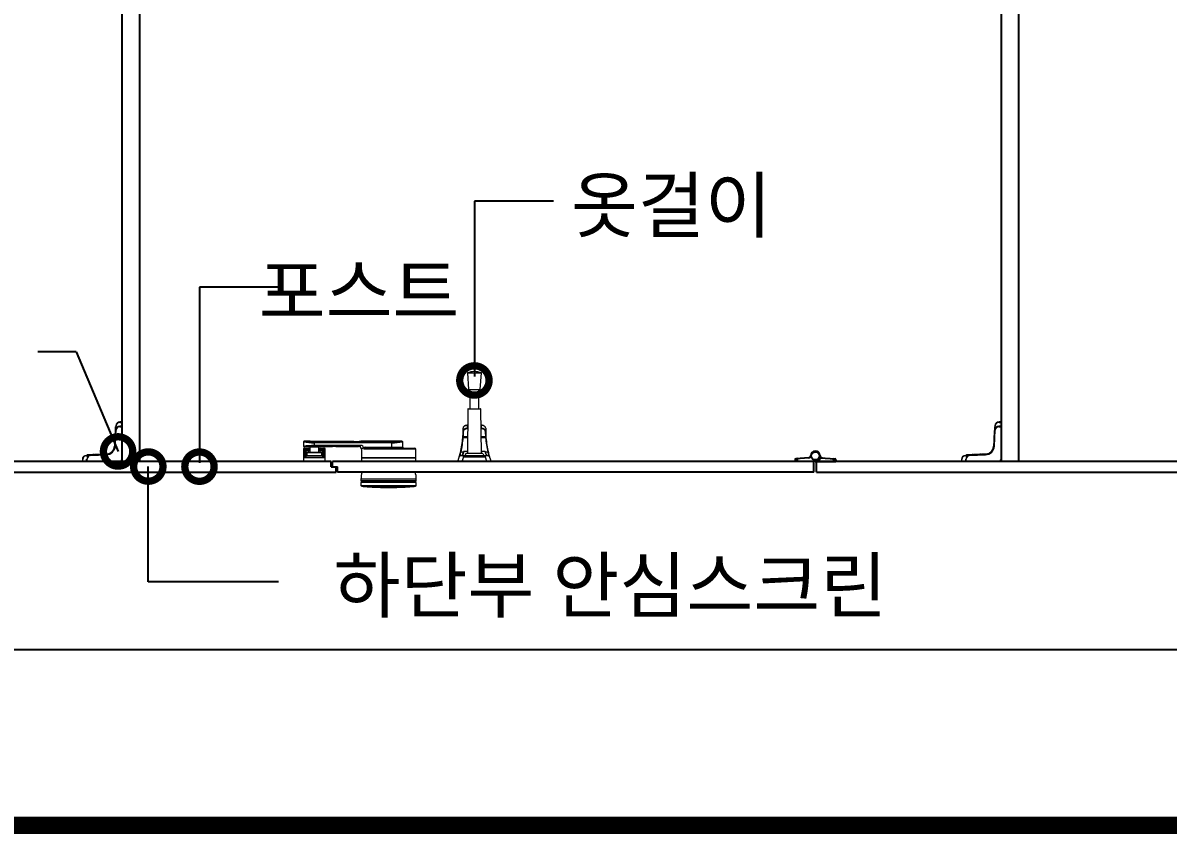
# Model space of a CAD drawing. Extents: x -256 to 8104, y -176 to 5714.
# Drawn here: x 3159 to 3810, y 2764 to 3225 of the extents above; entities that cross this region are included whole.
import ezdxf
from ezdxf.enums import TextEntityAlignment as Align

# ---------------------------------------------------------------- set-up
doc = ezdxf.new("R2010")
doc.units = 0
doc.header["$LTSCALE"] = 30
doc.layers.get('0').update_dxf_attribs({"linetype": 'CONTINUOUS'})
for name, color, linetype in [('0_toilet', 6, 'CONTINUOUS'), ('경첩', 4, 'CONTINUOUS'), ('문자', 3, 'CONTINUOUS'), ('부자재', 4, 'CONTINUOUS'), ('옷걸이', 4, 'CONTINUOUS'), ('잠금쇠(회전형)', 4, 'CONTINUOUS'), ('치수', 1, 'CONTINUOUS'), ('해치', 8, 'CONTINUOUS')]:
    doc.layers.add(name, color=color, linetype=linetype)
doc.styles.add('돋움', font='malgun.ttf')

# ---------------------------------------------------------------- blocks, each defined once
blk = doc.blocks.new('_DOTSMALL')
at = {"color": 0, "linetype": 'ByBlock', "const_width": 0.5}
blk.add_lwpolyline([(-0.0625, 0, 1), (0.0625, 0, 1)], format="xyb", close=True, dxfattribs=at)
blk = doc.blocks.new('A$C63EC304E')
at = {"layer": '치수', "color": 1, "xscale": 2.5, "yscale": 2.5, "zscale": 2.5, "rotation": 234.3098741996962}
blk.add_blockref('_DOTSMALL', (0.312, 0.312), dxfattribs=at)
blk = doc.blocks.new('A$C2BC9653E')
at = {"layer": '치수', "xscale": 0.3333333333333333, "yscale": 0.3333333333333333, "zscale": 0.3333333333333333}
blk.add_blockref('A$C63EC304E', (0, 0), dxfattribs=at)
blk = doc.blocks.new('A$C7FC71301')
at = {"layer": '치수', "rotation": 180}
blk.add_blockref('A$C2BC9653E', (0.208, 0.208), dxfattribs=at)
blk = doc.blocks.new('A$C4A20372B')
at = {"layer": '치수'}
blk.add_blockref('A$C7FC71301', (0, 0), dxfattribs=at)
blk = doc.blocks.new('A$C566469F5')
at = {"layer": '치수'}
blk.add_blockref('A$C4A20372B', (0, 0), dxfattribs=at)
blk = doc.blocks.new('A$C7E317CD4')
at = {"layer": '해치', "xscale": 2, "yscale": 2, "zscale": 2}
blk.add_blockref('A$C566469F5', (0, 0), dxfattribs=at)
blk = doc.blocks.new('A$C601D7F27')
at = {"layer": '치수'}
blk.add_blockref('A$C7E317CD4', (0, 0), dxfattribs=at)
blk = doc.blocks.new('A$C38802C08')
at = {"layer": '치수'}
blk.add_blockref('A$C601D7F27', (0, 0), dxfattribs=at)
blk = doc.blocks.new('BASIC_45', base_point=(48473.46, -13786.28))
at = {"color": 8}
blk.add_line((50957.62, -10917.04), (52920.21, -10917.04), dxfattribs=at)
at = {"color": 8, "const_width": 10}
blk.add_lwpolyline([(48520.9, -11017.04), (54305.44, -11017.04)], dxfattribs=at)
at = {"layer": '0_toilet'}
for p, q in [((51688.69, -10085.22), (51688.69, -10810.22)), ((51698.69, -10085.22), (51698.69, -10810.22)), ((52188.64, -10085.22), (52188.64, -10810.22)), ((52198.74, -10810.23), (52198.74, -10085.23)), ((51807.62, -10810.22), (51583.69, -10810.22)), ((51807.62, -10813.22), (51807.62, -10810.22)), ((52082.19, -10810.22), (51808.37, -10810.22)), ((51808.37, -10813.22), (51808.37, -10810.22)), ((52082.19, -10816.22), (52082.19, -10810.22)), ((52312.67, -10810.22), (52083.69, -10810.22)), ((52083.69, -10816.22), (52083.69, -10810.22)), ((51583.69, -10816.22), (51810.62, -10816.22)), ((51807.62, -10813.22), (51811.37, -10813.22)), ((51810.62, -10816.22), (51810.62, -10813.22)), ((51811.37, -10816.22), (51811.37, -10813.22)), ((52082.19, -10816.22), (51811.37, -10816.22)), ((52083.69, -10816.22), (52315.67, -10816.22))]:
    blk.add_line(p, q, dxfattribs=at)
at = {"layer": '경첩', "color": 4, "linetype": 'Continuous', "lineweight": 15}
for p, q in [((51684.9, -10791.06), (51684.78, -10793.76)), ((51684.9, -10791.06), (51685.14, -10791.29)), ((51685.01, -10790.46), (51685.18, -10790.62)), ((51685.21, -10789.96), (51685.09, -10792.46)), ((51685.39, -10791.42), (51685.46, -10789.98)), ((51687.44, -10790.22), (51687.44, -10790.12)), ((51687.44, -10790.12), (51688.69, -10790.12)), ((51687.44, -10790.22), (51687.44, -10790.47)), ((51688.69, -10790.22), (51687.44, -10790.22)), ((51687.44, -10790.47), (51688.69, -10790.47)), ((51687.55, -10787.97), (51687.55, -10787.72)), ((51688.69, -10787.72), (51687.55, -10787.72)), ((51687.55, -10787.97), (51688.69, -10787.97)), ((51688.69, -10787.97), (51688.69, -10787.72)), ((51688.69, -10790.12), (51688.69, -10787.97)), ((51688.69, -10790.47), (51688.69, -10790.22)), ((51688.69, -10790.47), (51688.69, -10808.72)), ((52184.85, -10791.06), (52184.73, -10793.76)), ((52184.85, -10791.06), (52185.09, -10791.29)), ((52184.96, -10790.46), (52185.13, -10790.62)), ((52185.16, -10789.96), (52185.04, -10792.46)), ((52185.34, -10791.42), (52185.41, -10789.98)), ((52187.39, -10790.22), (52187.39, -10790.12)), ((52187.39, -10790.12), (52188.64, -10790.12)), ((52187.39, -10790.22), (52187.39, -10790.47)), ((52188.64, -10790.22), (52187.39, -10790.22)), ((52187.39, -10790.47), (52188.64, -10790.47)), ((52187.5, -10787.97), (52187.5, -10787.72)), ((52188.64, -10787.72), (52187.5, -10787.72)), ((52187.5, -10787.97), (52188.64, -10787.97)), ((52188.64, -10787.97), (52188.64, -10787.72)), ((52188.64, -10790.12), (52188.64, -10787.97)), ((52188.64, -10790.47), (52188.64, -10790.22)), ((52188.64, -10790.47), (52188.64, -10808.72)), ((51684.68, -10795.78), (51684.55, -10798.65)), ((51685.09, -10792.46), (51684.67, -10801.44)), ((51684.68, -10795.78), (51684.92, -10796.02)), ((51684.73, -10794.77), (51684.7, -10795.44)), ((51684.7, -10795.44), (51684.94, -10795.68)), ((51684.73, -10794.77), (51684.97, -10795.01)), ((51684.75, -10794.43), (51684.98, -10794.67)), ((51684.78, -10793.76), (51685.02, -10794)), ((51684.92, -10801.45), (51685.34, -10792.48)), ((52184.63, -10795.78), (52184.5, -10798.65)), ((52185.04, -10792.46), (52184.62, -10801.44)), ((52184.63, -10795.78), (52184.87, -10796.02)), ((52184.68, -10794.77), (52184.65, -10795.44)), ((52184.65, -10795.44), (52184.89, -10795.68)), ((52184.68, -10794.77), (52184.92, -10795.01)), ((52184.7, -10794.43), (52184.93, -10794.67)), ((52184.73, -10793.76), (52184.97, -10794)), ((52184.87, -10801.45), (52185.29, -10792.48)), ((51683.44, -10804.09), (51683.62, -10804.27)), ((51683.59, -10803.88), (51683.77, -10804.06)), ((51683.86, -10803.44), (51684.04, -10803.63)), ((51683.98, -10803.21), (51684.16, -10803.4)), ((51684.14, -10802.81), (51684.34, -10803)), ((51684.5, -10802.49), (51684.29, -10802.29)), ((51684.3, -10802.28), (51684.5, -10802.49)), ((51684.37, -10801.91), (51684.58, -10802.13)), ((51684.4, -10801.69), (51684.62, -10801.91)), ((51684.45, -10800.78), (51684.42, -10801.43)), ((51684.47, -10800.34), (51684.45, -10800.68)), ((51684.45, -10800.68), (51684.69, -10800.92)), ((51684.45, -10800.68), (51684.45, -10800.78)), ((51684.45, -10800.78), (51684.69, -10801.02)), ((51684.52, -10799.32), (51684.47, -10800.24)), ((51684.47, -10800.24), (51684.71, -10800.48)), ((51684.47, -10800.24), (51684.47, -10800.34)), ((51684.47, -10800.34), (51684.71, -10800.58)), ((51684.52, -10799.32), (51684.75, -10799.56)), ((51684.55, -10798.66), (51684.53, -10799.08)), ((51684.53, -10799.08), (51684.77, -10799.32)), ((51684.55, -10798.65), (51684.79, -10798.89)), ((51684.55, -10798.66), (51684.79, -10798.9)), ((52183.39, -10804.09), (52183.57, -10804.27)), ((52183.54, -10803.88), (52183.72, -10804.06)), ((52183.81, -10803.44), (52183.99, -10803.63)), ((52183.93, -10803.21), (52184.11, -10803.4)), ((52184.09, -10802.81), (52184.29, -10803)), ((52184.45, -10802.49), (52184.24, -10802.29)), ((52184.25, -10802.28), (52184.45, -10802.49)), ((52184.32, -10801.91), (52184.53, -10802.13)), ((52184.35, -10801.69), (52184.57, -10801.91)), ((52184.4, -10800.78), (52184.37, -10801.43)), ((52184.42, -10800.34), (52184.4, -10800.68)), ((52184.4, -10800.68), (52184.64, -10800.92)), ((52184.4, -10800.68), (52184.4, -10800.78)), ((52184.4, -10800.78), (52184.64, -10801.02)), ((52184.47, -10799.32), (52184.42, -10800.24)), ((52184.42, -10800.24), (52184.66, -10800.48)), ((52184.42, -10800.24), (52184.42, -10800.34)), ((52184.42, -10800.34), (52184.66, -10800.58)), ((52184.47, -10799.32), (52184.7, -10799.56)), ((52184.5, -10798.66), (52184.48, -10799.08)), ((52184.48, -10799.08), (52184.72, -10799.32)), ((52184.5, -10798.65), (52184.74, -10798.89)), ((52184.5, -10798.66), (52184.74, -10798.9)), ((51666.44, -10809.08), (51666.19, -10809.08)), ((51666.19, -10809.08), (51666.19, -10810.22)), ((51666.19, -10810.22), (51666.44, -10810.22)), ((51666.44, -10810.22), (51666.44, -10809.08)), ((51666.44, -10810.22), (51668.59, -10810.22)), ((51670.93, -10806.62), (51668.43, -10806.74)), ((51668.45, -10806.99), (51669.89, -10806.92)), ((51668.59, -10810.22), (51668.59, -10808.97)), ((51668.59, -10808.97), (51668.69, -10808.97)), ((51668.69, -10808.97), (51668.94, -10808.97)), ((51668.69, -10808.97), (51668.69, -10810.22)), ((51668.69, -10810.22), (51668.94, -10810.22)), ((51668.93, -10806.55), (51669.01, -10806.46)), ((51668.93, -10806.55), (51669.09, -10806.71)), ((51668.94, -10810.22), (51668.94, -10808.97)), ((51687.19, -10810.22), (51668.94, -10810.22)), ((51672.23, -10806.31), (51669.01, -10806.46)), ((51679.91, -10806.2), (51670.93, -10806.62)), ((51670.95, -10806.87), (51679.92, -10806.45)), ((51672.23, -10806.31), (51672.47, -10806.55)), ((51672.9, -10806.28), (51673.14, -10806.52)), ((51673.24, -10806.26), (51673.48, -10806.5)), ((51676.62, -10806.1), (51673.91, -10806.23)), ((51673.91, -10806.23), (51674.15, -10806.47)), ((51676.62, -10806.1), (51676.85, -10806.34)), ((51677.29, -10806.07), (51677.53, -10806.31)), ((51677.63, -10806.05), (51677.87, -10806.29)), ((51679.65, -10805.96), (51678.3, -10806.02)), ((51678.3, -10806.02), (51678.54, -10806.26)), ((51679.89, -10805.95), (51679.65, -10805.96)), ((51679.65, -10805.96), (51679.89, -10806.2)), ((51680.9, -10805.79), (51681.1, -10805.99)), ((51681.43, -10805.61), (51681.62, -10805.81)), ((51681.68, -10805.51), (51681.87, -10805.69)), ((51682.14, -10805.26), (51682.32, -10805.44)), ((51682.35, -10805.12), (51682.53, -10805.3)), ((52166.39, -10809.08), (52166.14, -10809.08)), ((52166.14, -10809.08), (52166.14, -10810.22)), ((52166.14, -10810.22), (52166.39, -10810.22)), ((52166.39, -10810.22), (52166.39, -10809.08)), ((52166.39, -10810.22), (52168.54, -10810.22)), ((52170.88, -10806.62), (52168.38, -10806.74)), ((52168.4, -10806.99), (52169.84, -10806.92)), ((52168.54, -10810.22), (52168.54, -10808.97)), ((52168.54, -10808.97), (52168.64, -10808.97)), ((52168.64, -10808.97), (52168.89, -10808.97)), ((52168.64, -10808.97), (52168.64, -10810.22)), ((52168.64, -10810.22), (52168.89, -10810.22)), ((52168.88, -10806.55), (52168.96, -10806.46)), ((52168.88, -10806.55), (52169.04, -10806.71)), ((52168.89, -10810.22), (52168.89, -10808.97)), ((52187.14, -10810.22), (52168.89, -10810.22)), ((52172.18, -10806.31), (52168.96, -10806.46)), ((52179.86, -10806.2), (52170.88, -10806.62)), ((52170.9, -10806.87), (52179.87, -10806.45)), ((52172.18, -10806.31), (52172.42, -10806.55)), ((52172.85, -10806.28), (52173.09, -10806.52)), ((52173.19, -10806.26), (52173.43, -10806.5)), ((52176.57, -10806.1), (52173.86, -10806.23)), ((52173.86, -10806.23), (52174.1, -10806.47)), ((52176.57, -10806.1), (52176.8, -10806.34)), ((52177.24, -10806.07), (52177.48, -10806.31)), ((52177.58, -10806.05), (52177.82, -10806.29)), ((52179.6, -10805.96), (52178.25, -10806.02)), ((52178.25, -10806.02), (52178.49, -10806.26)), ((52179.84, -10805.95), (52179.6, -10805.96)), ((52179.6, -10805.96), (52179.84, -10806.2)), ((52180.85, -10805.79), (52181.05, -10805.99)), ((52181.38, -10805.61), (52181.57, -10805.81)), ((52181.63, -10805.51), (52181.82, -10805.69)), ((52182.09, -10805.26), (52182.27, -10805.44)), ((52182.3, -10805.12), (52182.48, -10805.3))]:
    blk.add_line(p, q, dxfattribs=at)
at = {"layer": '경첩', "color": 4, "linetype": 'Continuous', "lineweight": 15, "flags": 128}
for points in [[(51684.93, -10790.54), (51684.92, -10790.65), (51684.92, -10790.77), (51684.91, -10790.91), (51684.9, -10791.06)], [(51684.93, -10790.54), (51684.95, -10790.53), (51684.97, -10790.51), (51684.98, -10790.49), (51684.99, -10790.48), (51685, -10790.47), (51685.01, -10790.46), (51685.01, -10790.46), (51685.01, -10790.46)], [(51685.46, -10789.98), (51685.41, -10789.97), (51685.36, -10789.97), (51685.32, -10789.97), (51685.28, -10789.97), (51685.25, -10789.97), (51685.23, -10789.96), (51685.21, -10789.96), (51685.21, -10789.96)], [(52184.88, -10790.54), (52184.87, -10790.65), (52184.87, -10790.77), (52184.86, -10790.91), (52184.85, -10791.06)], [(52184.88, -10790.54), (52184.9, -10790.53), (52184.92, -10790.51), (52184.93, -10790.49), (52184.94, -10790.48), (52184.95, -10790.47), (52184.96, -10790.46), (52184.96, -10790.46), (52184.96, -10790.46)], [(52185.41, -10789.98), (52185.36, -10789.97), (52185.31, -10789.97), (52185.27, -10789.97), (52185.23, -10789.97), (52185.2, -10789.97), (52185.18, -10789.96), (52185.16, -10789.96), (52185.16, -10789.96)], [(51684.78, -10793.76), (51684.77, -10793.89), (51684.77, -10794.02), (51684.76, -10794.13), (51684.75, -10794.23), (51684.75, -10794.32), (51684.75, -10794.38), (51684.75, -10794.42), (51684.75, -10794.43)], [(51685.09, -10792.46), (51685.09, -10792.46), (51685.11, -10792.46), (51685.13, -10792.47), (51685.16, -10792.47), (51685.2, -10792.47), (51685.24, -10792.47), (51685.29, -10792.47), (51685.34, -10792.48)], [(52184.73, -10793.76), (52184.72, -10793.89), (52184.72, -10794.02), (52184.71, -10794.13), (52184.7, -10794.23), (52184.7, -10794.32), (52184.7, -10794.38), (52184.7, -10794.42), (52184.7, -10794.43)], [(52185.04, -10792.46), (52185.04, -10792.46), (52185.06, -10792.46), (52185.08, -10792.47), (52185.11, -10792.47), (52185.15, -10792.47), (52185.19, -10792.47), (52185.24, -10792.47), (52185.29, -10792.48)], [(51684.3, -10802.28), (51684.3, -10802.28), (51684.3, -10802.28)], [(51684.4, -10801.69), (51684.38, -10801.85), (51684.37, -10801.91)], [(51684.53, -10799.08), (51684.52, -10799.16), (51684.52, -10799.24), (51684.52, -10799.32)], [(51684.55, -10798.65), (51684.55, -10798.65), (51684.55, -10798.66)], [(51684.67, -10801.44), (51684.67, -10801.44), (51684.68, -10801.44), (51684.71, -10801.44), (51684.74, -10801.44), (51684.78, -10801.44), (51684.82, -10801.44), (51684.87, -10801.45), (51684.92, -10801.45)], [(52184.25, -10802.28), (52184.25, -10802.28), (52184.25, -10802.28)], [(52184.35, -10801.69), (52184.33, -10801.85), (52184.32, -10801.91)], [(52184.48, -10799.08), (52184.47, -10799.16), (52184.47, -10799.24), (52184.47, -10799.32)], [(52184.5, -10798.65), (52184.5, -10798.65), (52184.5, -10798.66)], [(52184.62, -10801.44), (52184.62, -10801.44), (52184.63, -10801.44), (52184.66, -10801.44), (52184.69, -10801.44), (52184.73, -10801.44), (52184.77, -10801.44), (52184.82, -10801.45), (52184.87, -10801.45)], [(51668.45, -10806.99), (51668.44, -10806.94), (51668.44, -10806.89), (51668.44, -10806.85), (51668.44, -10806.81), (51668.44, -10806.78), (51668.43, -10806.76), (51668.43, -10806.74), (51668.43, -10806.74)], [(51670.93, -10806.62), (51670.93, -10806.62), (51670.93, -10806.64), (51670.94, -10806.66), (51670.94, -10806.69), (51670.94, -10806.73), (51670.94, -10806.77), (51670.94, -10806.82), (51670.95, -10806.87)], [(51672.9, -10806.28), (51672.89, -10806.28), (51672.85, -10806.28), (51672.79, -10806.28), (51672.7, -10806.29), (51672.6, -10806.29), (51672.48, -10806.3), (51672.36, -10806.3), (51672.23, -10806.31)], [(51673.91, -10806.23), (51673.8, -10806.23), (51673.68, -10806.24), (51673.58, -10806.24), (51673.48, -10806.25), (51673.4, -10806.25), (51673.33, -10806.26), (51673.28, -10806.26), (51673.25, -10806.26), (51673.24, -10806.26)], [(51677.29, -10806.07), (51677.28, -10806.07), (51677.24, -10806.07), (51677.18, -10806.07), (51677.09, -10806.08), (51676.99, -10806.08), (51676.87, -10806.09), (51676.75, -10806.09), (51676.62, -10806.1)], [(51678.3, -10806.02), (51678.17, -10806.03), (51678.05, -10806.03), (51677.93, -10806.04), (51677.83, -10806.04), (51677.74, -10806.05), (51677.68, -10806.05), (51677.64, -10806.05), (51677.63, -10806.05)], [(51679.91, -10806.2), (51679.91, -10806.2), (51679.91, -10806.22), (51679.91, -10806.24), (51679.91, -10806.27), (51679.91, -10806.31), (51679.91, -10806.35), (51679.92, -10806.4), (51679.92, -10806.45)], [(52168.4, -10806.99), (52168.39, -10806.94), (52168.39, -10806.89), (52168.39, -10806.85), (52168.39, -10806.81), (52168.39, -10806.78), (52168.38, -10806.76), (52168.38, -10806.74), (52168.38, -10806.74)], [(52170.88, -10806.62), (52170.88, -10806.62), (52170.88, -10806.64), (52170.89, -10806.66), (52170.89, -10806.69), (52170.89, -10806.73), (52170.89, -10806.77), (52170.89, -10806.82), (52170.9, -10806.87)], [(52172.85, -10806.28), (52172.84, -10806.28), (52172.8, -10806.28), (52172.74, -10806.28), (52172.65, -10806.29), (52172.55, -10806.29), (52172.43, -10806.3), (52172.31, -10806.3), (52172.18, -10806.31)], [(52173.86, -10806.23), (52173.75, -10806.23), (52173.63, -10806.24), (52173.53, -10806.24), (52173.43, -10806.25), (52173.35, -10806.25), (52173.28, -10806.26), (52173.23, -10806.26), (52173.2, -10806.26), (52173.19, -10806.26)], [(52177.24, -10806.07), (52177.23, -10806.07), (52177.19, -10806.07), (52177.13, -10806.07), (52177.04, -10806.08), (52176.94, -10806.08), (52176.82, -10806.09), (52176.7, -10806.09), (52176.57, -10806.1)], [(52178.25, -10806.02), (52178.12, -10806.03), (52178, -10806.03), (52177.88, -10806.04), (52177.78, -10806.04), (52177.69, -10806.05), (52177.63, -10806.05), (52177.59, -10806.05), (52177.58, -10806.05)], [(52179.86, -10806.2), (52179.86, -10806.2), (52179.86, -10806.22), (52179.86, -10806.24), (52179.86, -10806.27), (52179.86, -10806.31), (52179.86, -10806.35), (52179.87, -10806.4), (52179.87, -10806.45)]]:
    blk.add_lwpolyline(points, dxfattribs=at)
at = {"layer": '경첩', "color": 4, "linetype": 'Continuous', "lineweight": 15}
for centre, radius, start, end in [((51687.44, -10792.57), 2.35, 90, 177.30166), ((51687.55, -10790.07), 2.35, 90, 177.30166), ((51687.44, -10792.57), 2.1, 90, 177.30166), ((51687.55, -10790.07), 2.1, 90, 177.30166), ((52187.39, -10792.57), 2.35, 90, 177.30166), ((52187.5, -10790.07), 2.35, 90, 177.30166), ((52187.39, -10792.57), 2.1, 90, 177.30166), ((52187.5, -10790.07), 2.1, 90, 177.30166), ((51679.67, -10801.2), 5, 272.69834, 357.30166), ((51679.67, -10801.2), 5.25, 272.69834, 357.30166), ((51679.67, -10801.2), 4.75, 304.38489, 322.56084), ((51679.67, -10801.2), 4.75, 322.56123, 325.61449), ((51679.67, -10801.2), 4.75, 325.61511, 331.82645), ((51679.67, -10801.2), 4.75, 335.00519, 340.23398), ((51679.67, -10801.2), 4.75, 340.23398, 346.75686), ((51679.67, -10801.2), 4.75, 346.83767, 351.3944), ((51679.67, -10801.2), 4.75, 354.09118, 357.30166), ((52179.62, -10801.2), 5, 272.69834, 357.30166), ((52179.62, -10801.2), 5.25, 272.69834, 357.30166), ((52179.62, -10801.2), 4.75, 304.38489, 322.56084), ((52179.62, -10801.2), 4.75, 322.56123, 325.61449), ((52179.62, -10801.2), 4.75, 325.61511, 331.82645), ((52179.62, -10801.2), 4.75, 335.00519, 340.23398), ((52179.62, -10801.2), 4.75, 340.23398, 346.75686), ((52179.62, -10801.2), 4.75, 346.83767, 351.3944), ((52179.62, -10801.2), 4.75, 354.09118, 357.30166), ((51668.54, -10809.08), 2.35, 92.69834, 180), ((51668.54, -10809.08), 2.1, 92.69834, 180), ((51671.04, -10808.97), 2.35, 92.69834, 180), ((51671.04, -10808.97), 2.1, 92.69834, 180), ((51679.67, -10801.2), 4.75, 272.69834, 285), ((51679.67, -10801.2), 4.75, 284.99982, 291.75061), ((51679.67, -10801.2), 4.75, 294.99481, 301.29977), ((51679.67, -10801.2), 4.75, 301.29911, 304.38581), ((51687.19, -10808.72), 1.5, 270, 0), ((52168.49, -10809.08), 2.35, 92.69834, 180), ((52168.49, -10809.08), 2.1, 92.69834, 180), ((52170.99, -10808.97), 2.35, 92.69834, 180), ((52170.99, -10808.97), 2.1, 92.69834, 180), ((52179.62, -10801.2), 4.75, 272.69834, 285), ((52179.62, -10801.2), 4.75, 284.99982, 291.75061), ((52179.62, -10801.2), 4.75, 294.99481, 301.29977), ((52179.62, -10801.2), 4.75, 301.29911, 304.38581), ((52187.14, -10808.72), 1.5, 270, 0)]:
    blk.add_arc(centre, radius, start, end, dxfattribs=at)
at = {"layer": '부자재'}
for p, q in [((52071.5, -10809.3), (52071.5, -10810.22)), ((52082.16, -10810.22), (52071.5, -10810.22)), ((52079.25, -10808.14), (52072.05, -10808.64)), ((52072.75, -10809.13), (52072.75, -10810.22)), ((52082.96, -10809.67), (52082.96, -10810.47)), ((52083.21, -10810.47), (52082.96, -10810.47)), ((52083.21, -10809.67), (52083.21, -10810.47)), ((52083.68, -10810.18), (52083.68, -10810.22)), ((52083.68, -10810.22), (52094.67, -10810.22)), ((52085.96, -10808.06), (52094.12, -10808.64)), ((52093.42, -10809.13), (52093.42, -10810.22)), ((52094.67, -10809.3), (52094.67, -10810.22))]:
    blk.add_line(p, q, dxfattribs=at)
at = {"layer": '부자재', "color": 1}
blk.add_circle((52083.09, -10807.02), 2.34, dxfattribs=at)
at = {"layer": '부자재'}
for centre, radius, start, end in [((52083.09, -10807.02), 2.62, 270, 180), ((52072.2, -10809.32), 0.7, 101.7765, 181.67124), ((52073.61, -10809.37), 0.884, 113.40773, 164.5497), ((52079.18, -10806.85), 1.29, 272.92313, 352.47243), ((52083.45, -10811.25), 1.65, 102.52675, 141.54753), ((52082.73, -10811.25), 1.65, 43.10029, 77.47325), ((52083.18, -10807.37), 2.86, 280.08401, 345.97919), ((52087, -10806.85), 1.29, 187.52757, 267.07687), ((52092.57, -10809.37), 0.884, 15.4503, 67.30044), ((52093.98, -10809.32), 0.7, 358.32876, 78.2235)]:
    blk.add_arc(centre, radius, start, end, dxfattribs=at)
at = {"layer": '옷걸이', "lineweight": 15}
for p, q in [((51885.14, -10759.87), (51885.89, -10769.37)), ((51885.14, -10759.87), (51893.14, -10759.87)), ((51892.39, -10769.37), (51893.14, -10759.87)), ((51885.89, -10769.37), (51892.39, -10769.37)), ((51886.64, -10769.37), (51886.64, -10780.22)), ((51891.64, -10780.22), (51891.64, -10769.37)), ((51885.39, -10780.47), (51885.17, -10805.72)), ((51892.89, -10780.47), (51885.39, -10780.47)), ((51885.64, -10780.22), (51889.14, -10780.22)), ((51889.14, -10780.22), (51892.64, -10780.22)), ((51893.11, -10805.72), (51892.89, -10780.47)), ((51885.32, -10789.59), (51885.22, -10789.59)), ((51885.22, -10789.59), (51885.22, -10789.68)), ((51885.31, -10789.68), (51885.22, -10789.68)), ((51885.23, -10791.21), (51885.23, -10791.56)), ((51885.23, -10791.21), (51885.3, -10791.21)), ((51885.3, -10791.56), (51885.23, -10791.56)), ((51893.07, -10789.59), (51892.97, -10789.59)), ((51893.07, -10789.68), (51892.97, -10789.68)), ((51892.99, -10791.21), (51893.06, -10791.21)), ((51893.06, -10791.56), (51892.99, -10791.56)), ((51893.06, -10791.21), (51893.06, -10791.56)), ((51893.07, -10789.59), (51893.07, -10789.68)), ((51885.25, -10796.69), (51882.81, -10796.69)), ((51882.88, -10795.92), (51885.26, -10795.92)), ((51893.03, -10795.92), (51895.41, -10795.92)), ((51895.48, -10796.69), (51893.03, -10796.69)), ((51879.64, -10810.22), (51880.49, -10807.66)), ((51882.02, -10810.22), (51879.64, -10810.22)), ((51880.49, -10807.66), (51880.49, -10807.65)), ((51880.49, -10807.65), (51880.49, -10807.65)), ((51881.47, -10806.86), (51881.36, -10806.89)), ((51881.44, -10806.96), (51881.44, -10806.97)), ((51896.85, -10806.96), (51881.44, -10806.96)), ((51882.89, -10804.82), (51881.45, -10804.82)), ((51882.89, -10804.83), (51881.45, -10804.83)), ((51882.86, -10807.68), (51882.02, -10810.22)), ((51896.27, -10810.22), (51882.02, -10810.22)), ((51882.82, -10805.38), (51882.89, -10804.8)), ((51882.86, -10807.68), (51882.86, -10806.99)), ((51882.86, -10806.99), (51895.43, -10806.99)), ((51895.43, -10807.68), (51882.86, -10807.68)), ((51893.92, -10805.72), (51884.37, -10805.72)), ((51895.4, -10804.8), (51895.46, -10805.36)), ((51896.84, -10804.82), (51895.4, -10804.82)), ((51896.84, -10804.83), (51895.4, -10804.83)), ((51895.43, -10807.68), (51895.43, -10806.99)), ((51896.27, -10810.22), (51895.43, -10807.68)), ((51898.64, -10810.22), (51896.27, -10810.22)), ((51896.92, -10806.89), (51896.81, -10806.86)), ((51896.85, -10806.97), (51896.85, -10806.96)), ((51896.97, -10806.89), (51896.88, -10806.87)), ((51897.8, -10807.65), (51897.8, -10807.66)), ((51897.8, -10807.65), (51897.8, -10807.65)), ((51897.8, -10807.66), (51898.64, -10810.22))]:
    blk.add_line(p, q, dxfattribs=at)
at = {"layer": '옷걸이', "lineweight": 15, "flags": 128}
for points in [[(51885.22, -10789.59), (51885.16, -10789.59), (51884.83, -10789.61), (51884.5, -10789.66), (51884.19, -10789.74), (51883.89, -10789.84), (51883.61, -10789.98), (51883.37, -10790.14), (51883.15, -10790.32), (51882.98, -10790.52), (51882.85, -10790.74), (51882.76, -10790.97), (51882.72, -10791.2), (51882.72, -10791.24)], [(51885.22, -10789.68), (51884.8, -10789.7), (51884.39, -10789.77), (51884, -10789.88), (51883.65, -10790.03), (51883.35, -10790.22), (51883.09, -10790.44), (51882.9, -10790.68), (51882.78, -10790.94), (51882.72, -10791.26), (51882.72, -10791.31)], [(51882.73, -10792.81), (51882.76, -10792.54), (51882.87, -10792.28), (51883.04, -10792.03), (51883.28, -10791.81), (51883.57, -10791.61), (51883.91, -10791.45), (51884.29, -10791.33), (51884.69, -10791.25), (51885.23, -10791.21)], [(51885.23, -10791.56), (51884.74, -10791.6), (51884.38, -10791.67), (51884.04, -10791.78), (51883.74, -10791.93), (51883.48, -10792.1), (51883.26, -10792.3), (51883.11, -10792.53), (51883.01, -10792.76), (51882.98, -10793)], [(51893.06, -10791.21), (51893.48, -10791.24), (51893.89, -10791.3), (51894.27, -10791.41), (51894.62, -10791.56), (51894.93, -10791.75), (51895.18, -10791.97), (51895.37, -10792.21), (51895.5, -10792.47), (51895.56, -10792.81)], [(51895.31, -10793), (51895.26, -10792.69), (51895.14, -10792.46), (51894.97, -10792.24), (51894.74, -10792.05), (51894.47, -10791.88), (51894.15, -10791.75), (51893.81, -10791.65), (51893.44, -10791.59), (51893.06, -10791.56)], [(51895.57, -10791.31), (51895.57, -10791.29), (51895.55, -10791.07), (51895.49, -10790.84), (51895.38, -10790.63), (51895.23, -10790.43), (51895.05, -10790.24), (51894.82, -10790.07), (51894.57, -10789.92), (51894.29, -10789.8), (51893.98, -10789.71), (51893.66, -10789.64), (51893.33, -10789.6), (51893.07, -10789.59)], [(51895.57, -10791.31), (51895.54, -10791.04), (51895.44, -10790.78), (51895.28, -10790.53), (51895.05, -10790.3), (51894.76, -10790.1), (51894.43, -10789.94), (51894.06, -10789.81), (51893.66, -10789.73), (51893.16, -10789.68), (51893.07, -10789.68)], [(51882.56, -10796.67), (51882.56, -10796.67), (51882.58, -10796.67), (51882.6, -10796.67), (51882.63, -10796.68), (51882.67, -10796.68), (51882.71, -10796.68), (51882.76, -10796.69), (51882.81, -10796.69)], [(51895.73, -10796.67), (51895.72, -10796.67), (51895.71, -10796.67), (51895.69, -10796.67), (51895.66, -10796.68), (51895.62, -10796.68), (51895.58, -10796.68), (51895.53, -10796.69), (51895.48, -10796.69)], [(51885.19, -10804.44), (51884.58, -10804.46), (51883.32, -10804.51)], [(51894.97, -10804.51), (51893.39, -10804.45), (51893.1, -10804.44)], [(51881.21, -10805.02), (51881.21, -10805.01), (51881.21, -10805.02)], [(51881.41, -10806.87), (51881.35, -10806.88), (51881.31, -10806.9)], [(51881.41, -10806.87), (51881.43, -10806.86), (51881.47, -10806.86)], [(51881.47, -10806.86), (51881.45, -10806.94), (51881.44, -10806.96)], [(51881.45, -10804.83), (51881.45, -10804.82), (51881.45, -10804.83)], [(51883.65, -10806.93), (51883.24, -10806.91), (51882.99, -10806.89), (51882.91, -10806.86), (51883.02, -10806.82), (51883.29, -10806.78), (51883.41, -10806.77)], [(51894.89, -10806.77), (51895.17, -10806.8), (51895.35, -10806.84), (51895.36, -10806.87), (51895.19, -10806.9), (51894.86, -10806.92), (51894.39, -10806.94)], [(51896.85, -10806.96), (51896.84, -10806.94), (51896.81, -10806.86)], [(51896.88, -10806.87), (51896.86, -10806.86), (51896.81, -10806.86)]]:
    blk.add_lwpolyline(points, dxfattribs=at)
at = {"layer": '옷걸이', "lineweight": 15}
for centre, radius, start, end in [((51889.14, -10770.17), 11.04, 68.76069, 111.23931), ((51885.64, -10780.47), 0.25, 90, 179.5), ((51892.64, -10780.47), 0.25, 0.5, 90), ((51829.96, -10792.45), 52.77, 359.60958, 1.23689), ((51829.96, -10790.84), 55.27, 359.61891, 1.20733), ((51948.33, -10790.84), 55.27, 178.79267, 180.38109), ((51948.33, -10792.45), 52.77, 178.76311, 180.39042), ((51829.96, -10792.45), 52.77, 346.23171, 355.4136), ((51829.96, -10792.45), 53.02, 346.50971, 355.4136), ((51829.96, -10792.45), 52.77, 355.41362, 356.45105), ((51829.96, -10792.45), 52.77, 356.45107, 359.60958), ((51882.85, -10795.7), 0.23, 185.45744, 275.18876), ((51882.95, -10792.78), 0.227, 188.20874, 276.39203), ((51848.9, -10793.29), 34.07, 354.27357, 355.56682), ((51829.96, -10792.64), 53.02, 356.45107, 359.60958), ((51895.34, -10792.78), 0.227, 263.60797, 351.79126), ((51948.33, -10792.64), 53.02, 180.39042, 183.54893), ((51895.43, -10795.7), 0.23, 264.81124, 354.54256), ((51929.39, -10793.29), 34.08, 184.43326, 185.72635), ((51948.33, -10792.45), 53.02, 184.5864, 193.49029), ((51948.33, -10792.45), 52.77, 180.39042, 183.54893), ((51948.32, -10792.45), 52.76, 183.54888, 184.58645), ((51948.33, -10792.45), 52.77, 184.5864, 193.76829), ((51880.9, -10804.69), 2.24, 284.82654, 3.59318), ((51883.14, -10804.8), 0.248, 89.5881, 179.72305), ((51883.24, -10804.88), 0.376, 79.93932, 150.54556), ((51883.29, -10804.82), 0.307, 84.77864, 118.98165), ((51895.01, -10804.78), 0.271, 58.63439, 97.60531), ((51895.04, -10804.91), 0.4, 32.00917, 97.80826), ((51897.39, -10804.69), 2.24, 176.39085, 255.18943), ((51895.15, -10804.8), 0.248, 0.27695, 90.4119), ((51831.21, -10792.79), 51.47, 343.23764, 346.25768), ((51881.59, -10808.03), 1.17, 101.39698, 160.6752), ((51881.44, -10807.97), 1, 89.99372, 161.80813), ((51831.6, -10792.62), 51.33, 343.52264, 346.23766), ((51881.45, -10805.07), 0.25, 90.27283, 166.23947), ((51881.45, -10805.08), 0.247, 89.25852, 165.91582), ((51881.03, -10805.09), 1.81, 282.06066, 352.51429), ((51882.98, -10805.4), 1.43, 284.10574, 346.92454), ((51889.27, -10405.84), 401.13, 269.19679, 270.73159), ((51895.32, -10805.39), 1.44, 193.11861, 255.96551), ((51897.25, -10805.1), 1.8, 186.78644, 258.2605), ((51896.83, -10805.07), 0.25, 13.76166, 89.45314), ((51896.84, -10805.08), 0.247, 14.08418, 90.74148), ((51946.52, -10792.67), 51.15, 193.75841, 196.46904), ((51896.85, -10807.97), 1, 18.19187, 90.00628), ((51896.7, -10808.03), 1.16, 19.29372, 79.39421), ((51947.31, -10792.73), 51.71, 193.74931, 196.75644)]:
    blk.add_arc(centre, radius, start, end, dxfattribs=at)
at = {"layer": '잠금쇠(회전형)', "linetype": 'Continuous', "lineweight": 15}
for p, q in [((51791.87, -10799.12), (51791.87, -10801.62)), ((51791.87, -10801.62), (51795.14, -10801.62)), ((51791.87, -10803.22), (51791.87, -10810.22)), ((51792.27, -10803.22), (51791.87, -10803.22)), ((51792.27, -10808.22), (51792.27, -10803.22)), ((51792.27, -10803.22), (51792.74, -10803.22)), ((51794.21, -10798.62), (51792.37, -10798.62)), ((51792.37, -10802.72), (51792.74, -10802.72)), ((51792.74, -10803.22), (51792.74, -10802.72)), ((51792.74, -10802.72), (51794.62, -10802.72)), ((51792.74, -10803.22), (51792.74, -10807.76)), ((51794.62, -10803.22), (51792.74, -10803.22)), ((51792.87, -10803.72), (51794.62, -10803.72)), ((51792.87, -10807.73), (51792.87, -10803.72)), ((51793.37, -10804.22), (51792.87, -10803.72)), ((51793.37, -10804.22), (51793.37, -10807.72)), ((51794.62, -10804.22), (51793.37, -10804.22)), ((51794.62, -10803.22), (51794.62, -10802.72)), ((51794.62, -10802.72), (51795.62, -10802.72)), ((51794.62, -10803.72), (51794.62, -10803.22)), ((51795.12, -10803.22), (51794.62, -10803.22)), ((51794.62, -10803.72), (51794.62, -10804.22)), ((51794.62, -10803.72), (51795.12, -10803.72)), ((51795.62, -10804.22), (51794.62, -10804.22)), ((51795.12, -10803.22), (51795.12, -10803.72)), ((51795.62, -10803.22), (51795.12, -10803.22)), ((51795.12, -10803.72), (51795.62, -10803.72)), ((51795.14, -10801.62), (51795.14, -10801.62)), ((51795.62, -10802.12), (51795.62, -10804.97)), ((51820.62, -10798.82), (51798.12, -10798.82)), ((51820.62, -10798.82), (51798.12, -10798.82)), ((51798.12, -10798.82), (51798.12, -10798.82)), ((51798.12, -10799.06), (51842.12, -10799.06)), ((51798.12, -10799.55), (51798.12, -10799.06)), ((51798.12, -10799.55), (51798.12, -10801.12)), ((51842.12, -10799.55), (51798.12, -10799.55)), ((51824.57, -10801.12), (51798.12, -10801.12)), ((51800.62, -10804.97), (51800.62, -10802.12)), ((51800.62, -10802.72), (51801.62, -10802.72)), ((51801.12, -10803.22), (51800.62, -10803.22)), ((51800.62, -10803.72), (51801.12, -10803.72)), ((51801.62, -10804.22), (51800.62, -10804.22)), ((51801.12, -10801.62), (51808.38, -10801.62)), ((51801.62, -10803.22), (51801.12, -10803.22)), ((51801.12, -10803.72), (51801.12, -10803.22)), ((51801.12, -10803.72), (51801.62, -10803.72)), ((51801.62, -10802.72), (51801.62, -10803.22)), ((51801.62, -10802.72), (51803.5, -10802.72)), ((51803.5, -10803.22), (51801.62, -10803.22)), ((51801.62, -10803.22), (51801.62, -10803.72)), ((51801.62, -10803.72), (51803.37, -10803.72)), ((51801.62, -10803.72), (51801.62, -10804.22)), ((51802.87, -10804.22), (51801.62, -10804.22)), ((51803.37, -10803.72), (51802.87, -10804.22)), ((51802.87, -10807.72), (51802.87, -10804.22)), ((51803.37, -10803.72), (51803.37, -10807.73)), ((51803.5, -10802.72), (51803.5, -10803.22)), ((51803.5, -10802.72), (51803.87, -10802.72)), ((51803.5, -10807.76), (51803.5, -10803.22)), ((51803.5, -10803.22), (51803.97, -10803.22)), ((51803.97, -10803.22), (51803.97, -10808.22)), ((51804.37, -10803.22), (51803.97, -10803.22)), ((51804.37, -10810.22), (51804.37, -10803.22)), ((51810.37, -10801.62), (51823.3, -10801.62)), ((51820.62, -10798.82), (51820.62, -10798.82)), ((51823.3, -10801.62), (51823.3, -10801.62)), ((51847.87, -10798.62), (51824.52, -10798.62)), ((51824.87, -10803.2), (51824.87, -10808.12)), ((51826.19, -10802.62), (51826.17, -10802.43)), ((51855.87, -10803.12), (51826.32, -10803.12)), ((51826.97, -10802.62), (51826.97, -10802.12)), ((51826.97, -10802.12), (51842.12, -10802.12)), ((51826.97, -10802.62), (51855.37, -10802.62)), ((51842.12, -10799.06), (51842.12, -10799.55)), ((51842.12, -10802.12), (51842.12, -10799.55)), ((51842.12, -10802.62), (51842.12, -10802.12)), ((51842.12, -10802.12), (51848.37, -10802.12)), ((51848.37, -10802.12), (51848.37, -10799.12)), ((51855.87, -10808.12), (51855.87, -10803.12)), ((51791.87, -10810.22), (51804.37, -10810.22)), ((51803.97, -10808.22), (51792.27, -10808.22)), ((51792.74, -10807.76), (51792.87, -10807.73)), ((51792.87, -10807.73), (51792.95, -10807.72)), ((51792.95, -10807.72), (51803.29, -10807.72)), ((51793.87, -10805.22), (51793.87, -10806.72)), ((51801.02, -10805.22), (51793.87, -10805.22)), ((51793.87, -10806.72), (51801.02, -10806.72)), ((51794.12, -10804.97), (51800.85, -10804.97)), ((51800.85, -10806.97), (51794.12, -10806.97)), ((51800.85, -10804.97), (51802.12, -10804.97)), ((51802.12, -10806.97), (51800.85, -10806.97)), ((51802.37, -10805.22), (51801.02, -10805.22)), ((51801.02, -10806.72), (51802.37, -10806.72)), ((51802.37, -10806.72), (51802.37, -10805.22)), ((51803.29, -10807.72), (51803.37, -10807.73)), ((51803.37, -10807.73), (51803.5, -10807.76)), ((51855.87, -10808.12), (51824.87, -10808.12)), ((51824.87, -10808.22), (51824.87, -10809.97)), ((51824.87, -10808.22), (51855.87, -10808.22)), ((51824.87, -10809.97), (51855.87, -10809.97)), ((51855.62, -10810.22), (51825.12, -10810.22)), ((51832.62, -10808.12), (51832.62, -10808.22)), ((51848.12, -10808.22), (51848.12, -10808.12)), ((51852.76, -10808.22), (51852.76, -10808.12)), ((51854.85, -10808.22), (51854.85, -10808.12)), ((51854.87, -10808.22), (51854.87, -10808.12)), ((51855.87, -10809.97), (51855.87, -10808.22)), ((51855.41, -10816.32), (51825.33, -10816.32)), ((51825.47, -10816.22), (51840.37, -10816.22)), ((51840.37, -10816.22), (51855.27, -10816.22)), ((51824.62, -10820.22), (51824.62, -10821.22)), ((51856.12, -10820.22), (51824.62, -10820.22)), ((51856.12, -10821.22), (51824.62, -10821.22)), ((51824.62, -10822.22), (51824.62, -10823.77)), ((51856.12, -10822.22), (51824.62, -10822.22)), ((51824.62, -10823.77), (51840.37, -10823.77)), ((51855.62, -10821.72), (51825.12, -10821.72)), ((51855.62, -10821.72), (51825.12, -10821.72)), ((51840.37, -10823.77), (51856.12, -10823.77)), ((51856.12, -10821.22), (51856.12, -10820.22)), ((51856.12, -10823.77), (51856.12, -10822.22)), ((51840.37, -10824.27), (51825.07, -10824.27)), ((51828.23, -10824.54), (51840.37, -10824.54)), ((51828.24, -10824.54), (51852.49, -10824.54)), ((51852.2, -10824.56), (51828.53, -10824.56)), ((51834.7, -10824.72), (51834.78, -10824.72)), ((51834.78, -10824.72), (51845.96, -10824.72)), ((51837.67, -10824.81), (51837.67, -10824.72)), ((51838.19, -10824.98), (51842.54, -10824.98)), ((51838.19, -10824.98), (51842.55, -10824.98)), ((51838.56, -10824.72), (51838.56, -10824.83)), ((51838.56, -10824.83), (51842.18, -10824.83)), ((51842.12, -10824.95), (51838.62, -10824.95)), ((51855.67, -10824.27), (51840.37, -10824.27)), ((51840.37, -10824.54), (51852.5, -10824.54)), ((51842.18, -10824.83), (51842.18, -10824.72)), ((51843.07, -10824.72), (51843.07, -10824.81)), ((51845.96, -10824.72), (51846.12, -10824.72))]:
    blk.add_line(p, q, dxfattribs=at)
at = {"layer": '잠금쇠(회전형)', "linetype": 'Continuous', "lineweight": 15, "flags": 128}
for points in [[(51798.12, -10798.82), (51797.47, -10798.81), (51796.82, -10798.8), (51796.22, -10798.77), (51795.66, -10798.74), (51795.19, -10798.71), (51794.79, -10798.68), (51794.49, -10798.65), (51794.29, -10798.63), (51794.21, -10798.63), (51794.21, -10798.63)], [(51834.68, -10824.77), (51834.5, -10824.76), (51834.43, -10824.74), (51834.46, -10824.73), (51834.58, -10824.72), (51834.7, -10824.72)], [(51838.62, -10824.95), (51838.61, -10824.95), (51838.59, -10824.94), (51838.58, -10824.93), (51838.58, -10824.92), (51838.57, -10824.9), (51838.56, -10824.88), (51838.56, -10824.85), (51838.56, -10824.83)], [(51842.12, -10824.95), (51842.13, -10824.95), (51842.14, -10824.94), (51842.15, -10824.93), (51842.16, -10824.92), (51842.17, -10824.9), (51842.18, -10824.88), (51842.18, -10824.85), (51842.18, -10824.83)], [(51846.12, -10824.72), (51846.17, -10824.72), (51846.29, -10824.73), (51846.3, -10824.74), (51846.22, -10824.76), (51846.05, -10824.77)]]:
    blk.add_lwpolyline(points, dxfattribs=at)
at = {"layer": '잠금쇠(회전형)', "linetype": 'Continuous', "lineweight": 15}
for centre, radius, start, end in [((51792.37, -10799.12), 0.5, 90, 180), ((51798.16, -10753.16), 46.39, 262.20818, 269.95155), ((51798.17, -10841.05), 39.93, 90.07036, 99.07748), ((51792.37, -10803.22), 0.5, 90, 180), ((51792.75, -10803.21), 0.485, 91.96218, 181.83618), ((51798.16, -10760.21), 38.85, 261.42989, 269.94115), ((51794.62, -10803.22), 0.5, 0, 90), ((51794.62, -10803.72), 0.5, 270, 0), ((51798.12, -10841.87), 40.36, 85.73711, 94.23801), ((51795.12, -10802.12), 0.5, 0.43639, 88.04749), ((51798.12, -10829.71), 27.7, 84.8219, 95.14791), ((51801.12, -10802.12), 0.5, 89.96877, 179.9724), ((51801.62, -10803.22), 0.5, 90, 180), ((51801.62, -10803.72), 0.5, 180, 270), ((51803.48, -10803.21), 0.485, 358.16382, 88.03782), ((51803.87, -10803.22), 0.5, 0, 90), ((51809.37, -10840.93), 39.32, 88.54257, 91.43969), ((51820.61, -10759.2), 39.62, 270.01404, 275.67028), ((51815.87, -10780.6), 22.3, 289.48526, 292.98802), ((51823.3, -10803.19), 1.56, 359.59497, 89.95031), ((51824.65, -10802.66), 1.54, 8.60077, 92.9035), ((51846.81, -10850.85), 52.46, 113.13853, 114.70837), ((51826.96, -10803.3), 1.18, 89.48836, 132.25903), ((51827.88, -10802.48), 1.69, 184.58266, 202.32751), ((51826.9, -10803.21), 0.588, 82.63369, 171.85158), ((51842.08, -10760.27), 38.79, 270.0516, 278.57737), ((51842.08, -10753.23), 46.32, 270.0429, 277.79737), ((51847.87, -10799.12), 0.5, 0, 90), ((51848.87, -10802.12), 0.5, 180, 270), ((51855.37, -10803.12), 0.5, 0, 90), ((51793.03, -10808.53), 0.816, 110.82653, 158.26403), ((51794.12, -10805.22), 0.25, 90, 180), ((51794.12, -10806.72), 0.25, 180, 270), ((51802.12, -10805.22), 0.25, 0, 90), ((51802.12, -10806.72), 0.25, 270, 0), ((51803.21, -10808.53), 0.816, 21.73597, 69.17347), ((51825.12, -10809.97), 0.25, 180, 270), ((51855.62, -10809.97), 0.25, 270, 0), ((51835.66, -10820.22), 11.04, 159.29961, 180), ((51825.47, -10816.37), 0.15, 90, 159.29961), ((51855.27, -10816.37), 0.15, 20.70039, 90), ((51845.08, -10820.22), 11.04, 0, 20.70039), ((51824.62, -10821.72), 0.5, 0, 90), ((51824.62, -10821.72), 0.5, 270, 0), ((51825.12, -10823.77), 0.5, 180, 264.55841), ((51856.12, -10821.72), 0.5, 90, 180), ((51856.12, -10821.72), 0.5, 180, 270), ((51855.62, -10823.77), 0.5, 275.44159, 0), ((51840.37, -10663.68), 161.31, 264.55841, 265.68596), ((51828.24, -10824.41), 0.125, 265.68596, 270), ((51828.54, -10824.44), 0.125, 235.46261, 265.79687), ((51840.37, -10663.53), 161.46, 265.79687, 269.22758), ((51834.66, -10826.51), 1.78, 88.63824, 96.02732), ((51840.64, -10744.07), 80.92, 265.77886, 267.82871), ((51840.73, -10744.05), 80.82, 266.53826, 267.82898), ((51837.55, -10824.82), 0.114, 281.53171, 6.60874), ((51838.62, -10794.22), 30.74, 268.0585, 270.00127), ((51838.56, -10802.26), 22.57, 267.73509, 270.00139), ((51842.13, -10794.5), 30.45, 269.98969, 271.95054), ((51842.18, -10802.47), 22.36, 269.98808, 272.27544), ((51840.37, -10663.53), 161.46, 270.77242, 274.20313), ((51840.01, -10744.05), 80.82, 272.17102, 273.46174), ((51843.19, -10824.82), 0.114, 173.39126, 258.46829), ((51840.1, -10744.07), 80.92, 272.17129, 274.22114), ((51846.06, -10824.69), 0.0882, 204.57309, 265.36208), ((51846.13, -10825.85), 1.13, 83.08581, 90.71909), ((51852.19, -10824.44), 0.125, 274.20313, 304.53739), ((51852.49, -10824.41), 0.125, 270, 274.31404), ((51840.37, -10663.68), 161.31, 274.31404, 275.44159)]:
    blk.add_arc(centre, radius, start, end, dxfattribs=at)
at = {"layer": '치수'}
for p, q in [((51889.2, -10662.15), (51889.2, -10761.98)), ((51934.15, -10662.15), (51889.2, -10662.15)), ((51732.84, -10711.16), (51732.84, -10810.99)), ((51777.79, -10711.16), (51732.84, -10711.16)), ((51662.62, -10747.93), (51640.92, -10747.93)), ((51662.62, -10747.93), (51686.51, -10804.49)), ((51703.69, -10878.6), (51703.69, -10813.1)), ((51777.82, -10878.64), (51703.69, -10878.6))]:
    blk.add_line(p, q, dxfattribs=at)
at = {"layer": '해치', "xscale": -20, "yscale": 20, "zscale": 20}
for p, rotation in [((51893.31, -10759.98), 89.99999999999982), ((51736.95, -10808.99), 89.9999999999999)]:
    blk.add_blockref('A$C38802C08', p, dxfattribs=dict(at, rotation=rotation))
for p in [(51690.68, -10808.66), (51707.86, -10817.26)]:
    blk.add_blockref('A$C38802C08', p, dxfattribs=at)
at = {"layer": '문자', "style": '돋움'}
for s, p in [('옷걸이', (52001.17, -10664.16)), ('포스트', (51823.54, -10712.87)), ('하단부 안심스크린', (51966.46, -10880.28))]:
    blk.add_text(s, height=30.337, dxfattribs=at).set_placement(p, align=Align.MIDDLE)

msp = doc.modelspace()

# ---------------------------------------------------------------- block references
msp.add_blockref('BASIC_45', (0, 0))

doc.saveas('drawing.dxf')
